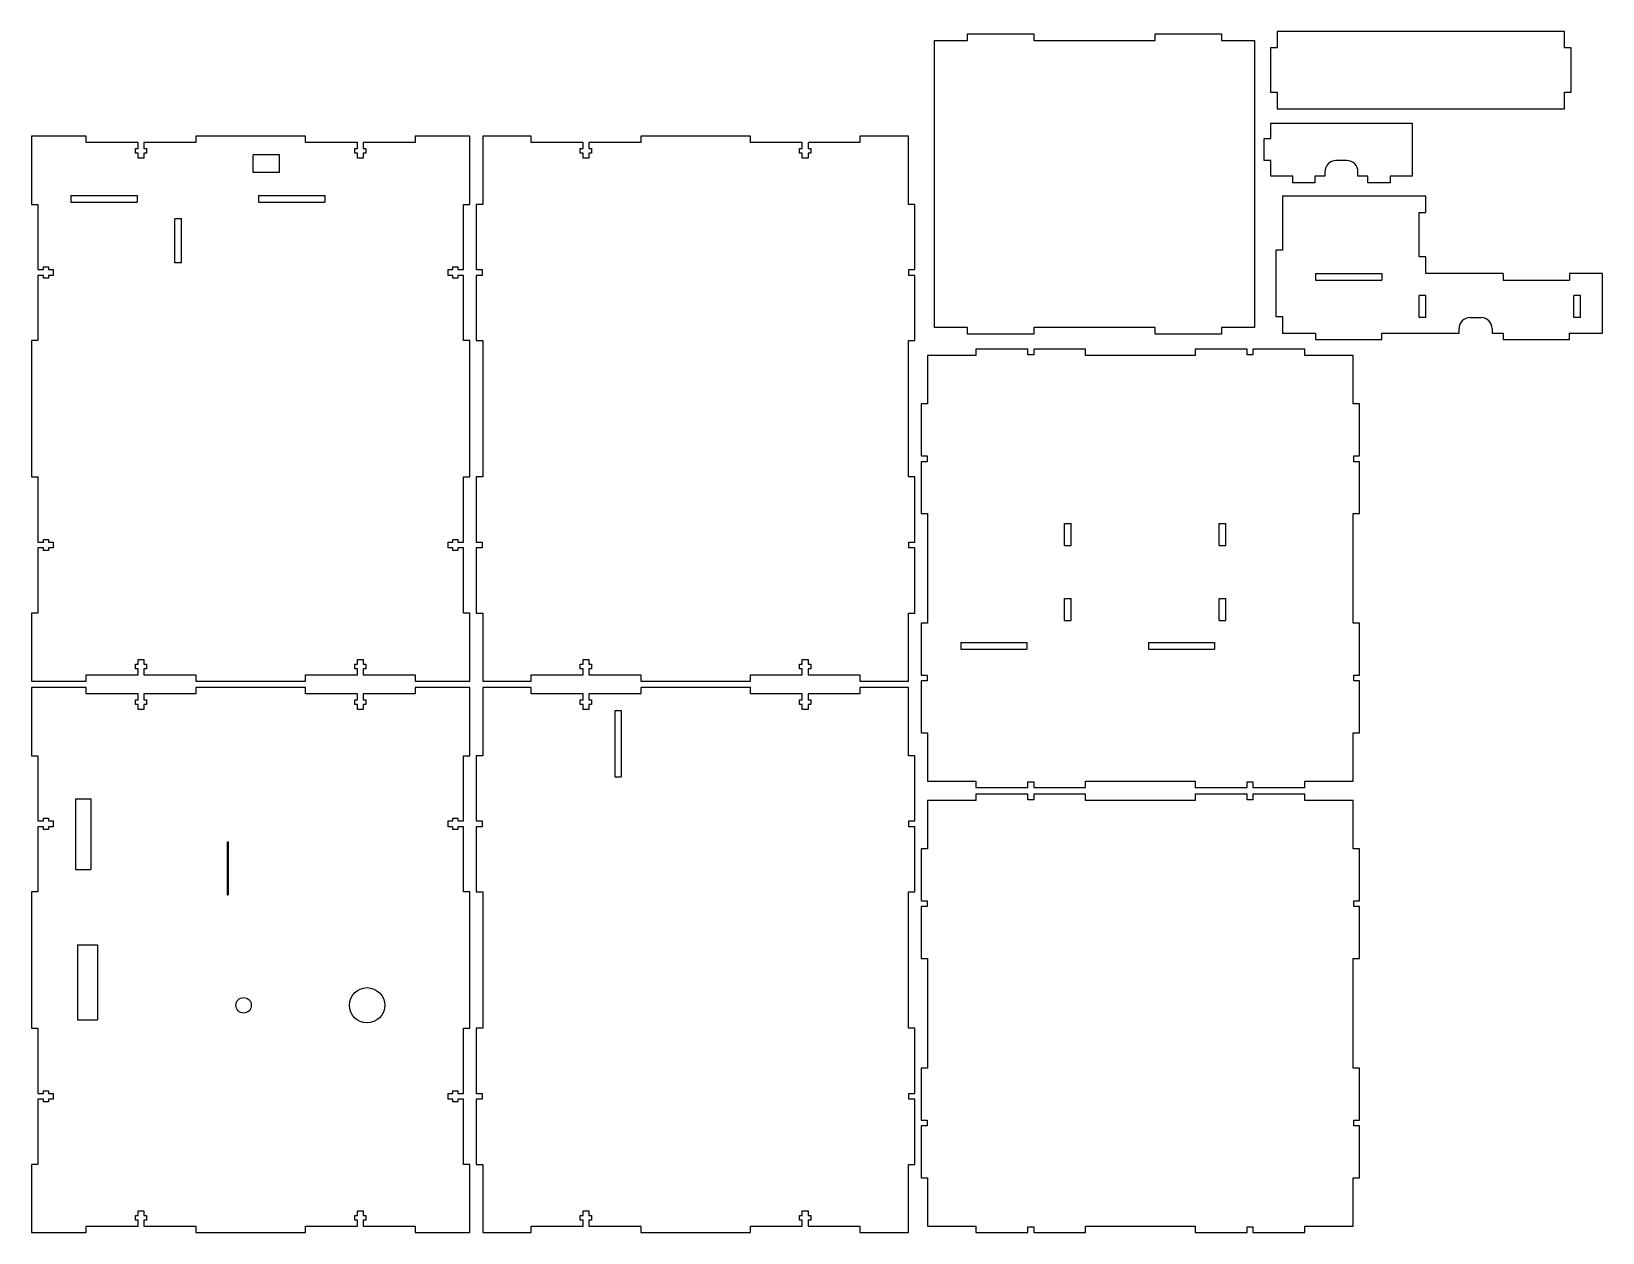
# Model space of a CAD drawing. Extents: x -301 to 411, y -248 to 296.
import ezdxf

# ---------------------------------------------------------------- set-up
doc = ezdxf.new("R2010")
doc.units = 0
doc.header["$MEASUREMENT"] = 0
doc.layers.add('MODELSKETCH_VISIBLE', color=7, linetype='CONTINUOUS')

msp = doc.modelspace()

# ---------------------------------------------------------------- linework, layer by layer
at = {"layer": 'MODELSKETCH_VISIBLE'}
for p, q in [((123.15, 294.57), (153.15, 294.57)), ((123.15, 291.57), (123.15, 294.57)), ((153.15, 294.57), (153.15, 291.57)), ((208.15, 294.57), (238.15, 294.57)), ((208.15, 291.57), (208.15, 294.57)), ((238.15, 294.57), (238.15, 291.57)), ((263.36, 295.65), (263.36, 288.15)), ((393.45, 295.65), (263.36, 295.65)), ((393.45, 288.15), (393.45, 295.65)), ((108.15, 291.57), (123.15, 291.57)), ((108.15, 161.57), (108.15, 291.57)), ((153.15, 291.57), (208.15, 291.57)), ((238.15, 291.57), (253.15, 291.57)), ((253.15, 291.57), (253.15, 161.57)), ((260.36, 288.15), (260.36, 268.15)), ((263.36, 288.15), (260.36, 288.15)), ((396.45, 288.15), (393.45, 288.15)), ((396.45, 268.15), (396.45, 288.15)), ((260.36, 268.15), (263.36, 268.15)), ((263.36, 268.15), (263.36, 260.65)), ((393.45, 268.15), (396.45, 268.15)), ((393.45, 260.65), (393.45, 268.15)), ((263.36, 260.65), (393.45, 260.65)), ((260.47, 247.14), (260.47, 254.14)), ((260.47, 254.14), (324.47, 254.14)), ((324.47, 254.14), (324.47, 230.14)), ((-300.72, 248.19), (-300.72, 217.35)), ((-275.9, 248.19), (-300.72, 248.19)), ((-275.9, 245.3), (-275.9, 248.19)), ((-252.41, 245.3), (-275.9, 245.3)), ((-253.61, 242.65), (-252.41, 242.65)), ((-253.61, 240.48), (-253.61, 242.65)), ((-252.41, 242.65), (-252.41, 245.3)), ((-226.27, 245.3), (-249.76, 245.3)), ((-249.76, 245.3), (-249.76, 242.65)), ((-249.76, 242.65), (-248.55, 242.65)), ((-248.55, 242.65), (-248.55, 240.48)), ((-176.63, 248.19), (-226.27, 248.19)), ((-226.27, 248.19), (-226.27, 245.3)), ((-176.63, 245.3), (-176.63, 248.19)), ((-153.13, 245.3), (-176.63, 245.3)), ((-154.34, 240.48), (-154.34, 242.65)), ((-154.34, 242.65), (-153.13, 242.65)), ((-153.13, 242.65), (-153.13, 245.3)), ((-126.99, 245.3), (-150.48, 245.3)), ((-150.48, 245.3), (-150.48, 242.65)), ((-150.48, 242.65), (-149.28, 242.65)), ((-149.28, 242.65), (-149.28, 240.48)), ((-102.17, 248.19), (-126.99, 248.19)), ((-126.99, 248.19), (-126.99, 245.3)), ((-102.17, 217.35), (-102.17, 248.19)), ((-74.46, 248.19), (-96.39, 248.19)), ((-96.39, 248.19), (-96.39, 217.35)), ((-74.46, 245.3), (-74.46, 248.19)), ((-50.96, 245.3), (-74.46, 245.3)), ((-52.17, 240.48), (-52.17, 242.65)), ((-52.17, 242.65), (-50.96, 242.65)), ((-50.96, 242.65), (-50.96, 245.3)), ((-24.82, 245.3), (-48.31, 245.3)), ((-48.31, 245.3), (-48.31, 242.65)), ((-48.31, 242.65), (-47.11, 242.65)), ((-47.11, 242.65), (-47.11, 240.48)), ((24.82, 248.19), (-24.82, 248.19)), ((-24.82, 248.19), (-24.82, 245.3)), ((24.82, 245.3), (24.82, 248.19)), ((48.31, 245.3), (24.82, 245.3)), ((47.11, 240.48), (47.11, 242.65)), ((47.11, 242.65), (48.31, 242.65)), ((48.31, 242.65), (48.31, 245.3)), ((50.96, 245.3), (50.96, 242.65)), ((74.46, 245.3), (50.96, 245.3)), ((50.96, 242.65), (52.17, 242.65)), ((52.17, 242.65), (52.17, 240.48)), ((74.46, 248.19), (74.46, 245.3)), ((96.39, 248.19), (74.46, 248.19)), ((96.39, 217.35), (96.39, 248.19)), ((257.47, 247.14), (260.47, 247.14)), ((257.47, 237.14), (257.47, 247.14)), ((-252.41, 240.48), (-253.61, 240.48)), ((-252.41, 238.31), (-252.41, 240.48)), ((-249.76, 238.31), (-252.41, 238.31)), ((-249.76, 240.48), (-249.76, 238.31)), ((-248.55, 240.48), (-249.76, 240.48)), ((-200.33, 231.8), (-200.33, 239.8)), ((-188.33, 239.8), (-200.33, 239.8)), ((-188.33, 231.8), (-188.33, 239.8)), ((-153.13, 240.48), (-154.34, 240.48)), ((-153.13, 238.31), (-153.13, 240.48)), ((-150.48, 238.31), (-153.13, 238.31)), ((-149.28, 240.48), (-150.48, 240.48)), ((-150.48, 240.48), (-150.48, 238.31)), ((-50.96, 240.48), (-52.17, 240.48)), ((-50.96, 238.31), (-50.96, 240.48)), ((-48.31, 238.31), (-50.96, 238.31)), ((-47.11, 240.48), (-48.31, 240.48)), ((-48.31, 240.48), (-48.31, 238.31)), ((48.31, 240.48), (47.11, 240.48)), ((48.31, 238.31), (48.31, 240.48)), ((50.96, 238.31), (48.31, 238.31)), ((52.17, 240.48), (50.96, 240.48)), ((50.96, 240.48), (50.96, 238.31)), ((260.47, 237.14), (257.47, 237.14)), ((260.47, 230.14), (260.47, 237.14)), ((294.97, 237.14), (289.97, 237.14)), ((-188.33, 231.8), (-200.33, 231.8)), ((270.47, 230.14), (260.47, 230.14)), ((270.47, 227.14), (270.47, 230.14)), ((280.47, 230.14), (280.47, 227.14)), ((284.97, 230.14), (280.47, 230.14)), ((284.97, 232.14), (284.97, 230.14)), ((299.97, 230.14), (299.97, 232.14)), ((304.47, 230.14), (299.97, 230.14)), ((304.47, 227.14), (304.47, 230.14)), ((314.47, 230.14), (314.47, 227.14)), ((324.47, 230.14), (314.47, 230.14)), ((-282.83, 221.3), (-252.83, 221.3)), ((-282.83, 221.3), (-282.83, 218.3)), ((-252.83, 221.3), (-252.83, 218.3)), ((-197.83, 221.3), (-167.83, 221.3)), ((-197.83, 221.3), (-197.83, 218.3)), ((-167.83, 221.3), (-167.83, 218.3)), ((330.72, 221.1), (265.72, 221.1)), ((265.72, 221.1), (265.72, 204.1)), ((280.47, 227.14), (270.47, 227.14)), ((314.47, 227.14), (304.47, 227.14)), ((330.72, 213.6), (330.72, 221.1)), ((-300.72, 217.35), (-297.83, 217.35)), ((-297.83, 217.35), (-297.83, 187.83)), ((-282.83, 218.3), (-252.83, 218.3)), ((-197.83, 218.3), (-167.83, 218.3)), ((-105.06, 187.83), (-105.06, 217.35)), ((-105.06, 217.35), (-102.17, 217.35)), ((-99.28, 217.35), (-99.28, 187.83)), ((-96.39, 217.35), (-99.28, 217.35)), ((99.28, 217.35), (96.39, 217.35)), ((99.28, 187.83), (99.28, 217.35)), ((327.72, 213.6), (330.72, 213.6)), ((327.72, 193.6), (327.72, 213.6)), ((-235.83, 190.8), (-235.83, 210.8)), ((-232.83, 210.8), (-235.83, 210.8)), ((-232.83, 190.8), (-232.83, 210.8)), ((265.72, 204.1), (265.72, 196.6)), ((265.72, 196.6), (262.72, 196.6)), ((262.72, 196.6), (262.72, 166.6)), ((330.72, 193.6), (327.72, 193.6)), ((330.72, 186.1), (330.72, 193.6)), ((-297.83, 187.83), (-295.18, 187.83)), ((-295.18, 185.18), (-297.83, 185.18)), ((-297.83, 185.18), (-297.83, 155.66)), ((-295.18, 187.83), (-295.18, 189.04)), ((-295.18, 189.04), (-293.01, 189.04)), ((-295.18, 183.98), (-295.18, 185.18)), ((-293.01, 189.04), (-293.01, 187.83)), ((-293.01, 187.83), (-290.84, 187.83)), ((-290.84, 185.18), (-293.01, 185.18)), ((-293.01, 185.18), (-293.01, 183.98)), ((-290.84, 187.83), (-290.84, 185.18)), ((-232.83, 190.8), (-235.83, 190.8)), ((-112.05, 185.18), (-112.05, 187.83)), ((-112.05, 187.83), (-109.88, 187.83)), ((-109.88, 185.18), (-112.05, 185.18)), ((-109.88, 187.83), (-109.88, 189.04)), ((-109.88, 189.04), (-107.71, 189.04)), ((-109.88, 183.98), (-109.88, 185.18)), ((-107.71, 189.04), (-107.71, 187.83)), ((-107.71, 187.83), (-105.06, 187.83)), ((-105.06, 185.18), (-107.71, 185.18)), ((-107.71, 185.18), (-107.71, 183.98)), ((-105.06, 155.66), (-105.06, 185.18)), ((-99.28, 187.83), (-96.63, 187.83)), ((-99.28, 185.18), (-99.28, 155.66)), ((-96.63, 185.18), (-99.28, 185.18)), ((-96.63, 187.83), (-96.63, 186.51)), ((-96.63, 186.51), (-96.63, 185.18)), ((96.63, 187.83), (99.28, 187.83)), ((96.63, 186.51), (96.63, 187.83)), ((96.63, 185.18), (96.63, 186.51)), ((99.28, 185.18), (96.63, 185.18)), ((99.28, 155.66), (99.28, 185.18)), ((280.72, 186.1), (280.72, 183.1)), ((280.72, 186.1), (310.72, 186.1)), ((310.72, 186.1), (310.72, 183.1)), ((365.72, 186.1), (330.72, 186.1)), ((365.72, 186.1), (365.72, 183.1)), ((410.72, 186.1), (395.72, 186.1)), ((395.72, 186.1), (395.72, 183.1)), ((410.72, 159.1), (410.72, 186.1)), ((-293.01, 183.98), (-295.18, 183.98)), ((-107.71, 183.98), (-109.88, 183.98)), ((280.72, 183.1), (310.72, 183.1)), ((365.72, 183.1), (395.72, 183.1)), ((327.72, 166.1), (327.72, 176.1)), ((330.72, 176.1), (327.72, 176.1)), ((330.72, 166.1), (330.72, 176.1)), ((400.72, 176.1), (397.72, 176.1)), ((397.72, 166.1), (397.72, 176.1)), ((400.72, 166.1), (400.72, 176.1)), ((262.72, 166.6), (265.72, 166.6)), ((265.72, 166.6), (265.72, 159.1)), ((330.72, 166.1), (327.72, 166.1)), ((350.72, 166.1), (355.72, 166.1)), ((400.72, 166.1), (397.72, 166.1)), ((123.15, 161.57), (108.15, 161.57)), ((123.15, 158.57), (123.15, 161.57)), ((153.15, 158.57), (123.15, 158.57)), ((153.15, 161.57), (153.15, 158.57)), ((208.15, 161.57), (153.15, 161.57)), ((208.15, 158.57), (208.15, 161.57)), ((238.15, 158.57), (208.15, 158.57)), ((238.15, 161.57), (238.15, 158.57)), ((253.15, 161.57), (238.15, 161.57)), ((265.72, 159.1), (280.72, 159.1)), ((280.72, 159.1), (280.72, 156.1)), ((310.72, 159.1), (345.72, 159.1)), ((310.72, 156.1), (310.72, 159.1)), ((345.72, 159.1), (345.72, 161.1)), ((360.72, 161.1), (360.72, 159.1)), ((360.72, 159.1), (365.72, 159.1)), ((365.72, 159.1), (365.72, 156.1)), ((395.72, 159.1), (410.72, 159.1)), ((395.72, 156.1), (395.72, 159.1)), ((-297.83, 155.66), (-300.72, 155.66)), ((-300.72, 155.66), (-300.72, 93.98)), ((-102.17, 155.66), (-105.06, 155.66)), ((-102.17, 93.98), (-102.17, 155.66)), ((-99.28, 155.66), (-96.39, 155.66)), ((-96.39, 155.66), (-96.39, 93.98)), ((96.39, 155.66), (99.28, 155.66)), ((96.39, 93.98), (96.39, 155.66)), ((150.48, 151.81), (126.99, 151.81)), ((126.99, 151.81), (126.99, 148.92)), ((150.48, 149.16), (150.48, 151.81)), ((176.63, 151.81), (153.13, 151.81)), ((153.13, 151.81), (153.13, 149.16)), ((176.63, 148.92), (176.63, 151.81)), ((249.76, 151.81), (226.27, 151.81)), ((226.27, 151.81), (226.27, 148.92)), ((249.76, 149.16), (249.76, 151.81)), ((252.41, 151.81), (252.41, 149.16)), ((275.9, 151.81), (252.41, 151.81)), ((275.9, 148.92), (275.9, 151.81)), ((280.72, 156.1), (310.72, 156.1)), ((365.72, 156.1), (395.72, 156.1)), ((105.06, 148.92), (105.06, 126.99)), ((126.99, 148.92), (105.06, 148.92)), ((151.81, 149.16), (150.48, 149.16)), ((153.13, 149.16), (151.81, 149.16)), ((226.27, 148.92), (176.63, 148.92)), ((251.08, 149.16), (249.76, 149.16)), ((252.41, 149.16), (251.08, 149.16)), ((297.83, 148.92), (275.9, 148.92)), ((297.83, 126.99), (297.83, 148.92)), ((105.06, 126.99), (102.17, 126.99)), ((102.17, 126.99), (102.17, 103.49)), ((300.72, 126.99), (297.83, 126.99)), ((300.72, 103.49), (300.72, 126.99)), ((102.17, 103.49), (104.82, 103.49)), ((104.82, 100.84), (102.17, 100.84)), ((102.17, 100.84), (102.17, 77.35)), ((104.82, 103.49), (104.82, 102.17)), ((104.82, 102.17), (104.82, 100.84)), ((298.07, 102.17), (298.07, 103.49)), ((298.07, 103.49), (300.72, 103.49)), ((298.07, 100.84), (298.07, 102.17)), ((300.72, 100.84), (298.07, 100.84)), ((300.72, 77.35), (300.72, 100.84)), ((-300.72, 93.98), (-297.83, 93.98)), ((-297.83, 93.98), (-297.83, 64.46)), ((-105.06, 64.46), (-105.06, 93.98)), ((-105.06, 93.98), (-102.17, 93.98)), ((-99.28, 93.98), (-99.28, 64.46)), ((-96.39, 93.98), (-99.28, 93.98)), ((99.28, 93.98), (96.39, 93.98)), ((99.28, 64.46), (99.28, 93.98)), ((102.17, 77.35), (105.06, 77.35)), ((105.06, 77.35), (105.06, 27.71)), ((167.06, 62.92), (167.06, 72.92)), ((167.06, 72.92), (170.06, 72.92)), ((170.06, 62.92), (170.06, 72.92)), ((237.06, 62.92), (237.06, 72.92)), ((237.06, 72.92), (240.06, 72.92)), ((240.06, 62.92), (240.06, 72.92)), ((297.83, 27.71), (297.83, 77.35)), ((297.83, 77.35), (300.72, 77.35)), ((-297.83, 64.46), (-295.18, 64.46)), ((-295.18, 64.46), (-295.18, 65.66)), ((-295.18, 65.66), (-293.01, 65.66)), ((-293.01, 65.66), (-293.01, 64.46)), ((-293.01, 64.46), (-290.84, 64.46)), ((-290.84, 64.46), (-290.84, 61.81)), ((-112.05, 61.81), (-112.05, 64.46)), ((-112.05, 64.46), (-109.88, 64.46)), ((-109.88, 64.46), (-109.88, 65.66)), ((-109.88, 65.66), (-107.71, 65.66)), ((-107.71, 65.66), (-107.71, 64.46)), ((-107.71, 64.46), (-105.06, 64.46)), ((-99.28, 64.46), (-96.63, 64.46)), ((-96.63, 64.46), (-96.63, 63.13)), ((96.63, 64.46), (99.28, 64.46)), ((96.63, 63.13), (96.63, 64.46)), ((-295.18, 61.81), (-297.83, 61.81)), ((-297.83, 61.81), (-297.83, 32.29)), ((-295.18, 60.6), (-295.18, 61.81)), ((-293.01, 60.6), (-295.18, 60.6)), ((-290.84, 61.81), (-293.01, 61.81)), ((-293.01, 61.81), (-293.01, 60.6)), ((-109.88, 61.81), (-112.05, 61.81)), ((-109.88, 60.6), (-109.88, 61.81)), ((-107.71, 60.6), (-109.88, 60.6)), ((-105.06, 61.81), (-107.71, 61.81)), ((-107.71, 61.81), (-107.71, 60.6)), ((-105.06, 32.29), (-105.06, 61.81)), ((-99.28, 61.81), (-99.28, 32.29)), ((-96.63, 61.81), (-99.28, 61.81)), ((-96.63, 63.13), (-96.63, 61.81)), ((96.63, 61.81), (96.63, 63.13)), ((99.28, 61.81), (96.63, 61.81)), ((99.28, 32.29), (99.28, 61.81)), ((167.06, 62.92), (170.06, 62.92)), ((237.06, 62.92), (240.06, 62.92)), ((167.06, 28.92), (167.06, 38.92)), ((167.06, 38.92), (170.06, 38.92)), ((170.06, 28.92), (170.06, 38.92)), ((237.06, 28.92), (237.06, 38.92)), ((237.06, 38.92), (240.06, 38.92)), ((240.06, 28.92), (240.06, 38.92)), ((-297.83, 32.29), (-300.72, 32.29)), ((-300.72, 32.29), (-300.72, 1.45)), ((-102.17, 32.29), (-105.06, 32.29)), ((-102.17, 1.45), (-102.17, 32.29)), ((-99.28, 32.29), (-96.39, 32.29)), ((-96.39, 32.29), (-96.39, 1.45)), ((96.39, 32.29), (99.28, 32.29)), ((96.39, 1.45), (96.39, 32.29)), ((167.06, 28.92), (170.06, 28.92)), ((237.06, 28.92), (240.06, 28.92)), ((105.06, 27.71), (102.17, 27.71)), ((102.17, 27.71), (102.17, 4.22)), ((300.72, 27.71), (297.83, 27.71)), ((300.72, 4.22), (300.72, 27.71)), ((120.06, 18.92), (150.06, 18.92)), ((120.06, 18.92), (120.06, 15.92)), ((120.06, 15.92), (150.06, 15.92)), ((150.06, 18.92), (150.06, 15.92)), ((205.06, 18.92), (235.06, 18.92)), ((205.06, 18.92), (205.06, 15.92)), ((205.06, 15.92), (235.06, 15.92)), ((235.06, 18.92), (235.06, 15.92)), ((-253.61, 6.99), (-253.61, 9.16)), ((-253.61, 9.16), (-252.41, 9.16)), ((-252.41, 9.16), (-252.41, 11.33)), ((-252.41, 11.33), (-249.76, 11.33)), ((-249.76, 11.33), (-249.76, 9.16)), ((-249.76, 9.16), (-248.55, 9.16)), ((-248.55, 9.16), (-248.55, 6.99)), ((-154.34, 6.99), (-154.34, 9.16)), ((-154.34, 9.16), (-153.13, 9.16)), ((-153.13, 9.16), (-153.13, 11.33)), ((-153.13, 11.33), (-150.48, 11.33)), ((-150.48, 11.33), (-150.48, 9.16)), ((-150.48, 9.16), (-149.28, 9.16)), ((-149.28, 9.16), (-149.28, 6.99)), ((-52.17, 9.16), (-50.96, 9.16)), ((-52.17, 6.99), (-52.17, 9.16)), ((-50.96, 11.33), (-48.31, 11.33)), ((-50.96, 9.16), (-50.96, 11.33)), ((-48.31, 11.33), (-48.31, 9.16)), ((-48.31, 9.16), (-47.11, 9.16)), ((-47.11, 9.16), (-47.11, 6.99)), ((47.11, 9.16), (48.31, 9.16)), ((47.11, 6.99), (47.11, 9.16)), ((48.31, 11.33), (50.96, 11.33)), ((48.31, 9.16), (48.31, 11.33)), ((50.96, 11.33), (50.96, 9.16)), ((50.96, 9.16), (52.17, 9.16)), ((52.17, 9.16), (52.17, 6.99)), ((-300.72, 1.45), (-275.9, 1.45)), ((-275.9, 1.45), (-275.9, 4.34)), ((-275.9, 4.34), (-252.41, 4.34)), ((-252.41, 6.99), (-253.61, 6.99)), ((-252.41, 4.34), (-252.41, 6.99)), ((-248.55, 6.99), (-249.76, 6.99)), ((-249.76, 6.99), (-249.76, 4.34)), ((-249.76, 4.34), (-226.27, 4.34)), ((-226.27, 4.34), (-226.27, 1.45)), ((-226.27, 1.45), (-176.63, 1.45)), ((-176.63, 1.45), (-176.63, 4.34)), ((-176.63, 4.34), (-153.13, 4.34)), ((-153.13, 6.99), (-154.34, 6.99)), ((-153.13, 4.34), (-153.13, 6.99)), ((-149.28, 6.99), (-150.48, 6.99)), ((-150.48, 6.99), (-150.48, 4.34)), ((-150.48, 4.34), (-126.99, 4.34)), ((-126.99, 4.34), (-126.99, 1.45)), ((-126.99, 1.45), (-102.17, 1.45)), ((-96.39, 1.45), (-74.46, 1.45)), ((-74.46, 4.34), (-50.96, 4.34)), ((-74.46, 1.45), (-74.46, 4.34)), ((-50.96, 6.99), (-52.17, 6.99)), ((-50.96, 4.34), (-50.96, 6.99)), ((-48.31, 6.99), (-48.31, 4.34)), ((-47.11, 6.99), (-48.31, 6.99)), ((-48.31, 4.34), (-24.82, 4.34)), ((-24.82, 4.34), (-24.82, 1.45)), ((-24.82, 1.45), (24.82, 1.45)), ((24.82, 4.34), (48.31, 4.34)), ((24.82, 1.45), (24.82, 4.34)), ((48.31, 6.99), (47.11, 6.99)), ((48.31, 4.34), (48.31, 6.99)), ((50.96, 6.99), (50.96, 4.34)), ((52.17, 6.99), (50.96, 6.99)), ((50.96, 4.34), (74.46, 4.34)), ((74.46, 4.34), (74.46, 1.45)), ((74.46, 1.45), (96.39, 1.45)), ((102.17, 4.22), (104.82, 4.22)), ((102.17, 1.57), (102.17, -21.93)), ((104.82, 1.57), (102.17, 1.57)), ((104.82, 4.22), (104.82, 2.89)), ((104.82, 2.89), (104.82, 1.57)), ((298.07, 4.22), (300.72, 4.22)), ((298.07, 2.89), (298.07, 4.22)), ((298.07, 1.57), (298.07, 2.89)), ((300.72, 1.57), (298.07, 1.57)), ((300.72, -21.93), (300.72, 1.57)), ((-275.9, -1.45), (-300.72, -1.45)), ((-300.72, -1.45), (-300.72, -32.29)), ((-275.9, -4.34), (-275.9, -1.45)), ((-252.41, -4.34), (-275.9, -4.34)), ((-253.61, -6.99), (-252.41, -6.99)), ((-253.61, -9.16), (-253.61, -6.99)), ((-252.41, -6.99), (-252.41, -4.34)), ((-249.76, -4.34), (-249.76, -6.99)), ((-226.27, -4.34), (-249.76, -4.34)), ((-249.76, -6.99), (-248.55, -6.99)), ((-248.55, -6.99), (-248.55, -9.16)), ((-226.27, -1.45), (-226.27, -4.34)), ((-176.63, -1.45), (-226.27, -1.45)), ((-176.63, -4.34), (-176.63, -1.45)), ((-153.13, -4.34), (-176.63, -4.34)), ((-154.34, -6.99), (-153.13, -6.99)), ((-154.34, -9.16), (-154.34, -6.99)), ((-153.13, -6.99), (-153.13, -4.34)), ((-150.48, -4.34), (-150.48, -6.99)), ((-126.99, -4.34), (-150.48, -4.34)), ((-150.48, -6.99), (-149.28, -6.99)), ((-149.28, -6.99), (-149.28, -9.16)), ((-126.99, -1.45), (-126.99, -4.34)), ((-102.17, -1.45), (-126.99, -1.45)), ((-102.17, -32.29), (-102.17, -1.45)), ((-74.46, -1.45), (-96.39, -1.45)), ((-96.39, -1.45), (-96.39, -32.29)), ((-74.46, -4.34), (-74.46, -1.45)), ((-50.96, -4.34), (-74.46, -4.34)), ((-52.17, -6.99), (-50.96, -6.99)), ((-52.17, -9.16), (-52.17, -6.99)), ((-50.96, -6.99), (-50.96, -4.34)), ((-48.31, -4.34), (-48.31, -6.99)), ((-24.82, -4.34), (-48.31, -4.34)), ((-48.31, -6.99), (-47.11, -6.99)), ((-47.11, -6.99), (-47.11, -9.16)), ((-24.82, -1.45), (-24.82, -4.34)), ((24.82, -1.45), (-24.82, -1.45)), ((24.82, -4.34), (24.82, -1.45)), ((48.31, -4.34), (24.82, -4.34)), ((47.11, -6.99), (48.31, -6.99)), ((47.11, -9.16), (47.11, -6.99)), ((48.31, -6.99), (48.31, -4.34)), ((50.96, -4.34), (50.96, -6.99)), ((74.46, -4.34), (50.96, -4.34)), ((50.96, -6.99), (52.17, -6.99)), ((52.17, -6.99), (52.17, -9.16)), ((74.46, -1.45), (74.46, -4.34)), ((96.39, -1.45), (74.46, -1.45)), ((96.39, -32.29), (96.39, -1.45)), ((-252.41, -9.16), (-253.61, -9.16)), ((-252.41, -11.33), (-252.41, -9.16)), ((-249.76, -11.33), (-252.41, -11.33)), ((-249.76, -9.16), (-249.76, -11.33)), ((-248.55, -9.16), (-249.76, -9.16)), ((-153.13, -9.16), (-154.34, -9.16)), ((-153.13, -11.33), (-153.13, -9.16)), ((-150.48, -11.33), (-153.13, -11.33)), ((-150.48, -9.16), (-150.48, -11.33)), ((-149.28, -9.16), (-150.48, -9.16)), ((-50.96, -9.16), (-52.17, -9.16)), ((-50.96, -11.33), (-50.96, -9.16)), ((-48.31, -11.33), (-50.96, -11.33)), ((-48.31, -9.16), (-48.31, -11.33)), ((-47.11, -9.16), (-48.31, -9.16)), ((-36.61, -11.84), (-33.61, -11.84)), ((-36.61, -11.84), (-36.61, -41.84)), ((-33.61, -11.84), (-33.61, -41.84)), ((48.31, -9.16), (47.11, -9.16)), ((48.31, -11.33), (48.31, -9.16)), ((50.96, -11.33), (48.31, -11.33)), ((50.96, -9.16), (50.96, -11.33)), ((52.17, -9.16), (50.96, -9.16)), ((102.17, -21.93), (105.06, -21.93)), ((105.06, -21.93), (105.06, -43.86)), ((297.83, -43.86), (297.83, -21.93)), ((297.83, -21.93), (300.72, -21.93)), ((-300.72, -32.29), (-297.83, -32.29)), ((-297.83, -32.29), (-297.83, -61.81)), ((-105.06, -32.29), (-102.17, -32.29)), ((-105.06, -61.81), (-105.06, -32.29)), ((-99.28, -32.29), (-99.28, -61.81)), ((-96.39, -32.29), (-99.28, -32.29)), ((99.28, -32.29), (96.39, -32.29)), ((99.28, -61.81), (99.28, -32.29)), ((-36.61, -41.84), (-33.61, -41.84)), ((105.06, -43.86), (126.99, -43.86)), ((126.99, -43.86), (126.99, -46.75)), ((126.99, -46.75), (150.48, -46.75)), ((150.48, -49.64), (126.99, -49.64)), ((126.99, -49.64), (126.99, -52.53)), ((150.48, -44.1), (151.81, -44.1)), ((150.48, -46.75), (150.48, -44.1)), ((150.48, -52.29), (150.48, -49.64)), ((151.81, -44.1), (153.13, -44.1)), ((153.13, -44.1), (153.13, -46.75)), ((153.13, -46.75), (176.63, -46.75)), ((176.63, -49.64), (153.13, -49.64)), ((153.13, -49.64), (153.13, -52.29)), ((176.63, -43.86), (226.27, -43.86)), ((176.63, -46.75), (176.63, -43.86)), ((176.63, -52.53), (176.63, -49.64)), ((226.27, -43.86), (226.27, -46.75)), ((226.27, -46.75), (249.76, -46.75)), ((249.76, -49.64), (226.27, -49.64)), ((226.27, -49.64), (226.27, -52.53)), ((249.76, -44.1), (251.08, -44.1)), ((249.76, -46.75), (249.76, -44.1)), ((249.76, -52.29), (249.76, -49.64)), ((251.08, -44.1), (252.41, -44.1)), ((252.41, -44.1), (252.41, -46.75)), ((252.41, -46.75), (275.9, -46.75)), ((275.9, -49.64), (252.41, -49.64)), ((252.41, -49.64), (252.41, -52.29)), ((275.9, -46.75), (275.9, -43.86)), ((275.9, -43.86), (297.83, -43.86)), ((275.9, -52.53), (275.9, -49.64)), ((-280.83, -51.85), (-273.83, -51.85)), ((-280.83, -51.85), (-280.83, -83.85)), ((-273.83, -51.85), (-273.83, -83.85)), ((126.99, -52.53), (105.06, -52.53)), ((105.06, -52.53), (105.06, -74.46)), ((151.81, -52.29), (150.48, -52.29)), ((153.13, -52.29), (151.81, -52.29)), ((226.27, -52.53), (176.63, -52.53)), ((251.08, -52.29), (249.76, -52.29)), ((252.41, -52.29), (251.08, -52.29)), ((297.83, -52.53), (275.9, -52.53)), ((297.83, -74.46), (297.83, -52.53)), ((-297.83, -61.81), (-295.18, -61.81)), ((-295.18, -60.6), (-293.01, -60.6)), ((-295.18, -61.81), (-295.18, -60.6)), ((-293.01, -60.6), (-293.01, -61.81)), ((-293.01, -61.81), (-290.84, -61.81)), ((-290.84, -61.81), (-290.84, -64.46)), ((-112.05, -61.81), (-109.88, -61.81)), ((-112.05, -64.46), (-112.05, -61.81)), ((-109.88, -60.6), (-107.71, -60.6)), ((-109.88, -61.81), (-109.88, -60.6)), ((-107.71, -60.6), (-107.71, -61.81)), ((-107.71, -61.81), (-105.06, -61.81)), ((-99.28, -61.81), (-96.63, -61.81)), ((-96.63, -61.81), (-96.63, -63.13)), ((-96.63, -63.13), (-96.63, -64.46)), ((96.63, -61.81), (99.28, -61.81)), ((96.63, -63.13), (96.63, -61.81)), ((96.63, -64.46), (96.63, -63.13)), ((-297.83, -64.46), (-297.83, -93.98)), ((-295.18, -64.46), (-297.83, -64.46)), ((-295.18, -65.66), (-295.18, -64.46)), ((-293.01, -65.66), (-295.18, -65.66)), ((-293.01, -64.46), (-293.01, -65.66)), ((-290.84, -64.46), (-293.01, -64.46)), ((-109.88, -64.46), (-112.05, -64.46)), ((-109.88, -65.66), (-109.88, -64.46)), ((-107.71, -65.66), (-109.88, -65.66)), ((-107.71, -64.46), (-107.71, -65.66)), ((-105.06, -64.46), (-107.71, -64.46)), ((-105.06, -93.98), (-105.06, -64.46)), ((-99.28, -64.46), (-99.28, -93.98)), ((-96.63, -64.46), (-99.28, -64.46)), ((99.28, -64.46), (96.63, -64.46)), ((99.28, -93.98), (99.28, -64.46)), ((-212.06, -71.3), (-212.06, -95.3)), ((-212.06, -71.3), (-211.56, -71.3)), ((-211.56, -71.3), (-211.56, -95.3)), ((102.17, -74.46), (102.17, -97.95)), ((105.06, -74.46), (102.17, -74.46)), ((300.72, -74.46), (297.83, -74.46)), ((300.72, -97.95), (300.72, -74.46)), ((-280.83, -83.85), (-273.83, -83.85)), ((-300.72, -93.98), (-300.72, -155.66)), ((-297.83, -93.98), (-300.72, -93.98)), ((-212.06, -95.3), (-211.56, -95.3)), ((-102.17, -93.98), (-105.06, -93.98)), ((-102.17, -155.66), (-102.17, -93.98)), ((-99.28, -93.98), (-96.39, -93.98)), ((-96.39, -93.98), (-96.39, -155.66)), ((96.39, -93.98), (99.28, -93.98)), ((96.39, -155.66), (96.39, -93.98)), ((102.17, -97.95), (104.82, -97.95)), ((104.82, -97.95), (104.82, -99.28)), ((104.82, -99.28), (104.82, -100.6)), ((298.07, -99.28), (298.07, -97.95)), ((298.07, -97.95), (300.72, -97.95)), ((298.07, -100.6), (298.07, -99.28)), ((102.17, -100.6), (102.17, -124.1)), ((104.82, -100.6), (102.17, -100.6)), ((300.72, -100.6), (298.07, -100.6)), ((300.72, -124.1), (300.72, -100.6)), ((-279.83, -117.85), (-270.83, -117.85)), ((-279.83, -117.85), (-279.83, -151.85)), ((-270.83, -117.85), (-270.83, -151.85)), ((102.17, -124.1), (105.06, -124.1)), ((105.06, -124.1), (105.06, -173.74)), ((297.83, -173.74), (297.83, -124.1)), ((297.83, -124.1), (300.72, -124.1)), ((-300.72, -155.66), (-297.83, -155.66)), ((-297.83, -155.66), (-297.83, -185.18)), ((-279.83, -151.85), (-270.83, -151.85)), ((-105.06, -155.66), (-102.17, -155.66)), ((-105.06, -185.18), (-105.06, -155.66)), ((-99.28, -155.66), (-99.28, -185.18)), ((-96.39, -155.66), (-99.28, -155.66)), ((99.28, -155.66), (96.39, -155.66)), ((99.28, -185.18), (99.28, -155.66)), ((102.17, -173.74), (102.17, -197.23)), ((105.06, -173.74), (102.17, -173.74)), ((300.72, -173.74), (297.83, -173.74)), ((300.72, -197.23), (300.72, -173.74)), ((-295.18, -183.98), (-293.01, -183.98)), ((-295.18, -185.18), (-295.18, -183.98)), ((-293.01, -183.98), (-293.01, -185.18)), ((-109.88, -183.98), (-107.71, -183.98)), ((-109.88, -185.18), (-109.88, -183.98)), ((-107.71, -183.98), (-107.71, -185.18)), ((-297.83, -185.18), (-295.18, -185.18)), ((-297.83, -187.83), (-297.83, -217.35)), ((-295.18, -187.83), (-297.83, -187.83)), ((-295.18, -189.04), (-295.18, -187.83)), ((-293.01, -189.04), (-295.18, -189.04)), ((-293.01, -185.18), (-290.84, -185.18)), ((-293.01, -187.83), (-293.01, -189.04)), ((-290.84, -187.83), (-293.01, -187.83)), ((-290.84, -185.18), (-290.84, -187.83)), ((-112.05, -185.18), (-109.88, -185.18)), ((-112.05, -187.83), (-112.05, -185.18)), ((-109.88, -187.83), (-112.05, -187.83)), ((-109.88, -189.04), (-109.88, -187.83)), ((-107.71, -189.04), (-109.88, -189.04)), ((-107.71, -185.18), (-105.06, -185.18)), ((-107.71, -187.83), (-107.71, -189.04)), ((-105.06, -187.83), (-107.71, -187.83)), ((-105.06, -217.35), (-105.06, -187.83)), ((-99.28, -185.18), (-96.63, -185.18)), ((-99.28, -187.83), (-99.28, -217.35)), ((-96.63, -187.83), (-99.28, -187.83)), ((-96.63, -185.18), (-96.63, -186.51)), ((-96.63, -186.51), (-96.63, -187.83)), ((96.63, -185.18), (99.28, -185.18)), ((96.63, -186.51), (96.63, -185.18)), ((96.63, -187.83), (96.63, -186.51)), ((99.28, -187.83), (96.63, -187.83)), ((99.28, -217.35), (99.28, -187.83)), ((102.17, -197.23), (104.82, -197.23)), ((104.82, -197.23), (104.82, -198.55)), ((104.82, -198.55), (104.82, -199.88)), ((298.07, -198.55), (298.07, -197.23)), ((298.07, -197.23), (300.72, -197.23)), ((298.07, -199.88), (298.07, -198.55)), ((102.17, -199.88), (102.17, -223.37)), ((104.82, -199.88), (102.17, -199.88)), ((300.72, -199.88), (298.07, -199.88)), ((300.72, -223.37), (300.72, -199.88)), ((-300.72, -217.35), (-300.72, -248.19)), ((-297.83, -217.35), (-300.72, -217.35)), ((-102.17, -217.35), (-105.06, -217.35)), ((-102.17, -248.19), (-102.17, -217.35)), ((-99.28, -217.35), (-96.39, -217.35)), ((-96.39, -217.35), (-96.39, -248.19)), ((96.39, -217.35), (99.28, -217.35)), ((96.39, -248.19), (96.39, -217.35)), ((102.17, -223.37), (105.06, -223.37)), ((105.06, -223.37), (105.06, -245.3)), ((297.83, -245.3), (297.83, -223.37)), ((297.83, -223.37), (300.72, -223.37)), ((-253.61, -240.48), (-252.41, -240.48)), ((-253.61, -242.65), (-253.61, -240.48)), ((-252.41, -238.31), (-249.76, -238.31)), ((-252.41, -240.48), (-252.41, -238.31)), ((-249.76, -238.31), (-249.76, -240.48)), ((-249.76, -240.48), (-248.55, -240.48)), ((-248.55, -240.48), (-248.55, -242.65)), ((-154.34, -240.48), (-153.13, -240.48)), ((-154.34, -242.65), (-154.34, -240.48)), ((-153.13, -238.31), (-150.48, -238.31)), ((-153.13, -240.48), (-153.13, -238.31)), ((-150.48, -238.31), (-150.48, -240.48)), ((-150.48, -240.48), (-149.28, -240.48)), ((-149.28, -240.48), (-149.28, -242.65)), ((-52.17, -240.48), (-50.96, -240.48)), ((-52.17, -242.65), (-52.17, -240.48)), ((-50.96, -238.31), (-48.31, -238.31)), ((-50.96, -240.48), (-50.96, -238.31)), ((-48.31, -238.31), (-48.31, -240.48)), ((-48.31, -240.48), (-47.11, -240.48)), ((-47.11, -240.48), (-47.11, -242.65)), ((47.11, -240.48), (48.31, -240.48)), ((47.11, -242.65), (47.11, -240.48)), ((48.31, -238.31), (50.96, -238.31)), ((48.31, -240.48), (48.31, -238.31)), ((50.96, -238.31), (50.96, -240.48)), ((50.96, -240.48), (52.17, -240.48)), ((52.17, -240.48), (52.17, -242.65)), ((-300.72, -248.19), (-275.9, -248.19)), ((-275.9, -245.3), (-252.41, -245.3)), ((-275.9, -248.19), (-275.9, -245.3)), ((-252.41, -242.65), (-253.61, -242.65)), ((-252.41, -245.3), (-252.41, -242.65)), ((-249.76, -242.65), (-249.76, -245.3)), ((-248.55, -242.65), (-249.76, -242.65)), ((-249.76, -245.3), (-226.27, -245.3)), ((-226.27, -245.3), (-226.27, -248.19)), ((-226.27, -248.19), (-176.63, -248.19)), ((-176.63, -245.3), (-153.13, -245.3)), ((-176.63, -248.19), (-176.63, -245.3)), ((-153.13, -242.65), (-154.34, -242.65)), ((-153.13, -245.3), (-153.13, -242.65)), ((-150.48, -242.65), (-150.48, -245.3)), ((-149.28, -242.65), (-150.48, -242.65)), ((-150.48, -245.3), (-126.99, -245.3)), ((-126.99, -245.3), (-126.99, -248.19)), ((-126.99, -248.19), (-102.17, -248.19)), ((-96.39, -248.19), (-74.46, -248.19)), ((-74.46, -245.3), (-50.96, -245.3)), ((-74.46, -248.19), (-74.46, -245.3)), ((-50.96, -242.65), (-52.17, -242.65)), ((-50.96, -245.3), (-50.96, -242.65)), ((-48.31, -242.65), (-48.31, -245.3)), ((-47.11, -242.65), (-48.31, -242.65)), ((-48.31, -245.3), (-24.82, -245.3)), ((-24.82, -245.3), (-24.82, -248.19)), ((-24.82, -248.19), (24.82, -248.19)), ((24.82, -245.3), (48.31, -245.3)), ((24.82, -248.19), (24.82, -245.3)), ((48.31, -242.65), (47.11, -242.65)), ((48.31, -245.3), (48.31, -242.65)), ((50.96, -242.65), (50.96, -245.3)), ((52.17, -242.65), (50.96, -242.65)), ((50.96, -245.3), (74.46, -245.3)), ((74.46, -245.3), (74.46, -248.19)), ((74.46, -248.19), (96.39, -248.19)), ((105.06, -245.3), (126.99, -245.3)), ((126.99, -245.3), (126.99, -248.19)), ((126.99, -248.19), (150.48, -248.19)), ((150.48, -245.54), (151.81, -245.54)), ((150.48, -248.19), (150.48, -245.54)), ((151.81, -245.54), (153.13, -245.54)), ((153.13, -245.54), (153.13, -248.19)), ((153.13, -248.19), (176.63, -248.19)), ((176.63, -248.19), (176.63, -245.3)), ((176.63, -245.3), (226.27, -245.3)), ((226.27, -245.3), (226.27, -248.19)), ((226.27, -248.19), (249.76, -248.19)), ((249.76, -248.19), (249.76, -245.54)), ((249.76, -245.54), (251.08, -245.54)), ((251.08, -245.54), (252.41, -245.54)), ((252.41, -245.54), (252.41, -248.19)), ((252.41, -248.19), (275.9, -248.19)), ((275.9, -248.19), (275.9, -245.3)), ((275.9, -245.3), (297.83, -245.3))]:
    msp.add_line(p, q, dxfattribs=at)
for centre, radius in [((-204.65, -145.3), 3.5), ((-148.74, -145.3), 8)]:
    msp.add_circle(centre, radius, dxfattribs=at)
for centre, start, end in [((289.97, 232.14), 90, 180), ((294.97, 232.14), 0, 90), ((350.72, 161.1), 90, 180), ((355.72, 161.1), 0, 90)]:
    msp.add_arc(centre, 5, start, end, dxfattribs=at)

doc.saveas('drawing.dxf')
